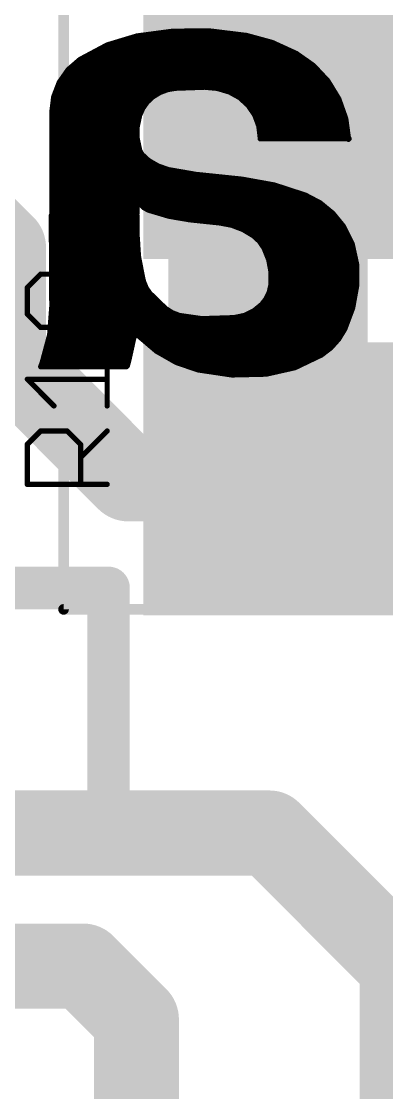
# Model space of a CAD drawing. Extents: x -19 to 88, y -11 to 23.
# Drawn here: x 15.33 to 17.07, y 15.27 to 20.38 of the extents above; entities that cross this region are included whole.
import ezdxf

# ---------------------------------------------------------------- set-up
doc = ezdxf.new("R2010")
doc.units = 0
for name, color, linetype in [('1', 12, 'CONTINUOUS'), ('21', 53, 'CONTINUOUS'), ('22', 53, 'CONTINUOUS'), ('23', 53, 'CONTINUOUS'), ('25', 253, 'CONTINUOUS'), ('29', 253, 'CONTINUOUS'), ('31', 253, 'CONTINUOUS'), ('35', 253, 'CONTINUOUS'), ('39', 12, 'CONTINUOUS'), ('51', 53, 'CONTINUOUS')]:
    doc.layers.add(name, color=color, linetype=linetype)

# ---------------------------------------------------------------- blocks, each defined once
blk = doc.blocks.new('RECT')
blk.add_solid([(-0.5, -0.5), (0.5, -0.5), (-0.5, 0.5), (0.5, 0.5)])

msp = doc.modelspace()

# ---------------------------------------------------------------- linework, layer by layer
at = {"layer": '1', "const_width": 0.4064}
for points in [[(16.51, 19.9), (16.51, 21.59)], [(14.644, 19.9), (15.24, 19.304)], [(15.24, 19.304), (15.24, 18.796)], [(15.24, 18.796), (15.836, 18.2)], [(15.836, 18.2), (16.51, 18.2)], [(16.51, 18.2), (19.05, 18.2)], [(16.51, 16.51), (14.605, 16.51)], [(17.145, 15.875), (16.51, 16.51)], [(15.621, 15.875), (13.335, 15.875)], [(15.875, 15.621), (15.621, 15.875)], [(17.145, 14.23), (17.145, 15.875)], [(15.875, 14.23), (15.875, 15.621)]]:
    msp.add_lwpolyline(points, dxfattribs=at)
at = {"layer": '1', "const_width": 0.2032}
for points in [[(16.4084, 19.9, 1), (16.6116, 19.9)], [(15.3416, 19.304, 1), (15.1384, 19.304)], [(15.1682, 19.2322, 1), (15.3118, 19.3758)], [(15.3118, 18.8678, 1), (15.1682, 18.7242)], [(15.1384, 18.796, 1), (15.3416, 18.796)], [(15.836, 18.3016, 1), (15.836, 18.0984)], [(16.51, 18.3016, 1), (16.51, 18.0984)], [(16.51, 18.0984, 1), (16.51, 18.3016)], [(15.7642, 18.1282, 1), (15.9078, 18.2718)], [(16.5818, 16.5818, 1), (16.4382, 16.4382)], [(16.51, 16.4084, 1), (16.51, 16.6116)], [(15.6928, 15.9468, 1), (15.5492, 15.8032)], [(15.621, 15.7734, 1), (15.621, 15.9766)], [(17.2466, 15.875, 1), (17.0434, 15.875)], [(17.0732, 15.8032, 1), (17.2168, 15.9468)], [(15.9766, 15.621, 1), (15.7734, 15.621)], [(15.8032, 15.5492, 1), (15.9468, 15.6928)]]:
    msp.add_lwpolyline(points, format="xyb", dxfattribs=at)
at = {"layer": '22'}
for points, const_width in [([(15.8775, 20.3124), (16.0514, 20.3354)], 0.0254), ([(16.0514, 20.3354), (16.2267, 20.3362)], 0.0254), ([(16.2267, 20.3362), (16.4008, 20.3149)], 0.0254), ([(15.7361, 20.2699), (15.8775, 20.3124)], 0.0254), ([(15.8183, 20.2946), (16.4754, 20.2946)], 0.0254), ([(15.935, 20.32), (16.3592, 20.32)], 0.0254), ([(16.4008, 20.3149), (16.5237, 20.2815)], 0.0254), ([(16.5237, 20.2815), (16.6395, 20.2286)], 0.0254), ([(15.6058, 20.2006), (15.7361, 20.2699)], 0.0254), ([(15.687, 20.2438), (16.6062, 20.2438)], 0.0254), ([(15.7348, 20.2692), (16.5506, 20.2692)], 0.0254), ([(16.6395, 20.2286), (16.7213, 20.1711)], 0.0254), ([(15.5496, 20.1523), (15.6058, 20.2006)], 0.0254), ([(15.597, 20.193), (16.6902, 20.193)], 0.0254), ([(15.6393, 20.2184), (16.654, 20.2184)], 0.0254), ([(15.5069, 20.0918), (15.5496, 20.1523)], 0.0254), ([(15.5425, 20.1422), (16.7484, 20.1422)], 0.0254), ([(15.5674, 20.1676), (16.7246, 20.1676)], 0.0254), ([(16.7213, 20.1711), (16.7896, 20.0982)], 0.0254), ([(15.4802, 20.0227), (15.5069, 20.0918)], 0.0254), ([(15.5067, 20.0914), (16.7937, 20.0914)], 0.0254), ([(15.5246, 20.1168), (16.7721, 20.1168)], 0.0254), ([(16.7896, 20.0982), (16.8416, 20.0128)], 0.0254), ([(15.4711, 19.9492), (15.4802, 20.0227)], 0.0254), ([(15.4871, 20.0406), (15.9828, 20.0406)], 0.0254), ([(15.4969, 20.066), (16.1316, 20.066)], 0.0254), ([(15.9537, 20.0228), (15.9266, 19.9977)], 0.0254), ([(15.9873, 20.0434), (15.9537, 20.0228)], 0.0254), ([(16.0242, 20.0571), (15.9873, 20.0434)], 0.0254), ([(16.063, 20.0635), (16.0242, 20.0571)], 0.0254), ([(16.2001, 20.0685), (16.063, 20.0635)], 0.0254), ([(16.2609, 20.063), (16.2001, 20.0685)], 0.0254), ([(16.2275, 20.066), (16.8092, 20.066)], 0.0254), ([(16.3195, 20.0457), (16.2609, 20.063)], 0.0254), ([(16.3684, 20.0188), (16.3195, 20.0457)], 0.0254), ([(16.3288, 20.0406), (16.8246, 20.0406)], 0.0254), ([(15.4761, 19.9898), (15.921, 19.9898)], 0.0254), ([(15.4793, 20.0152), (15.9455, 20.0152)], 0.0254), ([(15.9266, 19.9977), (15.9052, 19.9677)], 0.0254), ([(16.4096, 19.9812), (16.3684, 20.0188)], 0.0254), ([(16.3724, 20.0152), (16.8401, 20.0152)], 0.0254), ([(16.4002, 19.9898), (16.8497, 19.9898)], 0.0254), ([(16.4408, 19.9349), (16.4096, 19.9812)], 0.0254), ([(16.8416, 20.0128), (16.875, 19.9186)], 0.0254), ([(15.4711, 19.4666), (15.4711, 19.9492)], 0.0254), ([(15.4711, 19.939), (15.8925, 19.939)], 0.0254), ([(15.473, 19.9644), (15.9037, 19.9644)], 0.0254), ([(15.8902, 19.9339), (15.8785, 19.8793)], 0.0254), ([(15.9052, 19.9677), (15.8902, 19.9339)], 0.0254), ([(16.4209, 19.9644), (16.8587, 19.9644)], 0.0254), ([(16.438, 19.939), (16.8678, 19.939)], 0.0254), ([(16.4602, 19.8826), (16.4408, 19.9349)], 0.0254), ([(16.875, 19.9186), (16.8885, 19.8196)], 0.0254), ([(15.4711, 19.9136), (15.8859, 19.9136)], 0.0254), ([(15.4711, 19.8882), (15.8804, 19.8882)], 0.0254), ([(15.8785, 19.8793), (15.8785, 19.8234)], 0.0254), ([(16.4487, 19.9136), (16.8757, 19.9136)], 0.0254), ([(16.4581, 19.8882), (16.8791, 19.8882)], 0.0254), ([(16.4668, 19.8272), (16.4602, 19.8826)], 0.0254), ([(15.4711, 19.8628), (15.8785, 19.8628)], 0.0254), ([(15.4711, 19.8374), (15.8785, 19.8374)], 0.0254), ([(15.8785, 19.8234), (15.8902, 19.7688)], 0.0254), ([(16.4626, 19.8628), (16.8826, 19.8628)], 0.0254), ([(16.4656, 19.8374), (16.8861, 19.8374)], 0.0254), ([(16.4668, 19.8222), (16.4668, 19.8272)], 0.0254), ([(16.891, 19.8222), (16.4668, 19.8222)], 0.0254), ([(16.8885, 19.8196), (16.891, 19.8222)], 0.0254), ([(15.4711, 19.812), (15.881, 19.812)], 0.0254), ([(15.4711, 19.7866), (15.8864, 19.7866)], 0.0254), ([(15.8902, 19.7688), (15.8955, 19.7568)], 0.0254), ([(15.4711, 19.7612), (15.8935, 19.7612)], 0.0254), ([(15.4711, 19.7358), (15.914, 19.7358)], 0.0254), ([(15.8955, 19.7568), (15.9029, 19.746)], 0.0254), ([(15.9029, 19.746), (15.9334, 19.718)], 0.0254), ([(15.9334, 19.718), (15.9784, 19.6921)], 0.0254), ([(15.4711, 19.7104), (15.9466, 19.7104)], 0.0254), ([(15.4711, 19.685), (15.9984, 19.685)], 0.0254), ([(15.9784, 19.6921), (16.0274, 19.6748)], 0.0254), ([(16.0274, 19.6748), (16.1595, 19.652)], 0.0254), ([(15.4711, 19.6596), (16.1155, 19.6596)], 0.0254), ([(15.4711, 19.6342), (16.3313, 19.6342)], 0.0254), ([(16.1595, 19.652), (16.3805, 19.6291)], 0.0254), ([(16.3805, 19.6291), (16.5342, 19.6013)], 0.0254), ([(15.4711, 19.6088), (16.4927, 19.6088)], 0.0254), ([(15.4711, 19.5834), (16.5891, 19.5834)], 0.0254), ([(16.5342, 19.6013), (16.6827, 19.5529)], 0.0254), ([(15.4711, 19.558), (16.667, 19.558)], 0.0254), ([(15.4711, 19.5326), (16.7213, 19.5326)], 0.0254), ([(15.8826, 19.5275), (15.8775, 19.5275)], 0.0254), ([(15.8775, 19.5275), (15.8775, 19.4666)], 0.0254), ([(15.8954, 19.5081), (15.8826, 19.5275)], 0.0254), ([(16.6827, 19.5529), (16.7524, 19.5163)], 0.0254), ([(16.7524, 19.5163), (16.8133, 19.4665)], 0.0254), ([(15.4711, 19.5072), (15.8775, 19.5072)], 0.0254), ([(15.4711, 19.4818), (15.8775, 19.4818)], 0.0254), ([(15.8775, 19.4666), (15.4711, 19.4666)], 0.0254), ([(15.9127, 19.4925), (15.8954, 19.5081)], 0.0254), ([(15.8964, 19.5072), (16.7635, 19.5072)], 0.0254), ([(15.9334, 19.4818), (15.9127, 19.4925)], 0.0254), ([(16.0298, 19.453), (15.9334, 19.4818)], 0.0254), ([(15.9334, 19.4818), (16.7946, 19.4818)], 0.0254), ([(16.8133, 19.4665), (16.8631, 19.4056)], 0.0254), ([(15.4711, 19.0221), (15.4686, 19.4564)], 0.0254), ([(15.4686, 19.4564), (15.8775, 19.4564)], 0.0254), ([(15.4687, 19.431), (15.8775, 19.431)], 0.0254), ([(15.8775, 19.4564), (15.8775, 19.3726)], 0.0254), ([(16.0186, 19.4564), (16.8216, 19.4564)], 0.0254), ([(16.129, 19.4361), (16.0298, 19.453)], 0.0254), ([(16.2738, 19.4208), (16.129, 19.4361)], 0.0254), ([(16.1773, 19.431), (16.8423, 19.431)], 0.0254), ([(16.3304, 19.41), (16.2738, 19.4208)], 0.0254), ([(16.3843, 19.3895), (16.3304, 19.41)], 0.0254), ([(15.4689, 19.4056), (15.8775, 19.4056)], 0.0254), ([(15.469, 19.3802), (15.8775, 19.3802)], 0.0254), ([(15.8775, 19.3726), (15.8845, 19.2625)], 0.0254), ([(16.3419, 19.4056), (16.8631, 19.4056)], 0.0254), ([(16.4338, 19.3599), (16.3843, 19.3895)], 0.0254), ([(16.3998, 19.3802), (16.8757, 19.3802)], 0.0254), ([(16.4626, 19.3336), (16.4338, 19.3599)], 0.0254), ([(16.8631, 19.4056), (16.906, 19.3194)], 0.0254), ([(15.4692, 19.3548), (15.8786, 19.3548)], 0.0254), ([(15.4693, 19.3294), (15.8803, 19.3294)], 0.0254), ([(16.4394, 19.3548), (16.8884, 19.3548)], 0.0254), ([(16.4846, 19.3015), (16.4626, 19.3336)], 0.0254), ([(16.4655, 19.3294), (16.901, 19.3294)], 0.0254), ([(16.906, 19.3194), (16.9266, 19.2253)], 0.0254), ([(15.4695, 19.304), (15.8819, 19.304)], 0.0254), ([(15.4696, 19.2786), (15.8835, 19.2786)], 0.0254), ([(15.8845, 19.2625), (15.9055, 19.1541)], 0.0254), ([(16.4829, 19.304), (16.9094, 19.304)], 0.0254), ([(16.5076, 19.2449), (16.4846, 19.3015)], 0.0254), ([(16.4939, 19.2786), (16.9149, 19.2786)], 0.0254), ([(15.4698, 19.2532), (15.8863, 19.2532)], 0.0254), ([(15.4699, 19.2278), (15.8912, 19.2278)], 0.0254), ([(15.4701, 19.2024), (15.8962, 19.2024)], 0.0254), ([(16.5042, 19.2532), (16.9205, 19.2532)], 0.0254), ([(16.5187, 19.1848), (16.5076, 19.2449)], 0.0254), ([(16.5108, 19.2278), (16.9261, 19.2278)], 0.0254), ([(16.5155, 19.2024), (16.9267, 19.2024)], 0.0254), ([(16.9266, 19.2253), (16.9269, 19.1192)], 0.0254), ([(15.4702, 19.177), (15.9011, 19.177)], 0.0254), ([(15.4704, 19.1516), (15.9062, 19.1516)], 0.0254), ([(15.9055, 19.1541), (15.9106, 19.1364)], 0.0254), ([(16.5176, 19.1237), (16.5187, 19.1848)], 0.0254), ([(16.5181, 19.1516), (16.9268, 19.1516)], 0.0254), ([(16.5186, 19.177), (16.9267, 19.177)], 0.0254), ([(15.4705, 19.1262), (15.915, 19.1262)], 0.0254), ([(15.4707, 19.1008), (15.9281, 19.1008)], 0.0254), ([(15.9106, 19.1364), (15.9221, 19.1096)], 0.0254), ([(15.9221, 19.1096), (15.9385, 19.0856)], 0.0254), ([(16.5099, 19.0903), (16.5176, 19.1237)], 0.0254), ([(16.5123, 19.1008), (16.9235, 19.1008)], 0.0254), ([(16.5176, 19.1262), (16.9268, 19.1262)], 0.0254), ([(16.9269, 19.1192), (16.908, 19.0147)], 0.0254), ([(15.4708, 19.0754), (15.949, 19.0754)], 0.0254), ([(15.4709, 19.05), (15.9753, 19.05)], 0.0254), ([(15.9385, 19.0856), (16.0147, 19.0119)], 0.0254), ([(16.4744, 19.0322), (16.4953, 19.0594)], 0.0254), ([(16.4881, 19.05), (16.9144, 19.05)], 0.0254), ([(16.4953, 19.0594), (16.5099, 19.0903)], 0.0254), ([(16.5028, 19.0754), (16.919, 19.0754)], 0.0254), ([(15.4608, 18.8866), (15.4711, 19.0221)], 0.0254), ([(15.4694, 18.9992), (16.0348, 18.9992)], 0.0254), ([(15.4711, 19.0246), (16.0016, 19.0246)], 0.0254), ([(16.0147, 19.0119), (16.046, 18.9921)], 0.0254), ([(16.3911, 18.979), (16.436, 19.0006)], 0.0254), ([(16.4331, 18.9992), (16.9022, 18.9992)], 0.0254), ([(16.436, 19.0006), (16.4744, 19.0322)], 0.0254), ([(16.4652, 19.0246), (16.9098, 19.0246)], 0.0254), ([(16.908, 19.0147), (16.8707, 18.9154)], 0.0254), ([(15.4655, 18.9484), (16.8831, 18.9484)], 0.0254), ([(15.4674, 18.9738), (16.1163, 18.9738)], 0.0254), ([(16.046, 18.9921), (16.0807, 18.9789)], 0.0254), ([(16.0807, 18.9789), (16.1874, 18.9636)], 0.0254), ([(16.1874, 18.9636), (16.3424, 18.9687)], 0.0254), ([(16.3424, 18.9687), (16.3911, 18.979)], 0.0254), ([(16.3665, 18.9738), (16.8926, 18.9738)], 0.0254), ([(15.4616, 18.8976), (16.8599, 18.8976)], 0.0254), ([(15.4635, 18.923), (16.8736, 18.923)], 0.0254), ([(16.8707, 18.9154), (16.8415, 18.8671)], 0.0254), ([(15.4254, 18.7554), (15.4608, 18.8866)], 0.0254), ([(15.45, 18.8468), (15.8567, 18.8468)], 0.0254), ([(15.4569, 18.8722), (15.8623, 18.8722)], 0.0254), ([(15.8623, 18.8722), (15.8394, 18.7681)], 0.0254), ([(15.8649, 18.8781), (15.8623, 18.8722)], 0.0254), ([(15.8697, 18.8824), (15.8649, 18.8781)], 0.0254), ([(15.8759, 18.8843), (15.8697, 18.8824)], 0.0254), ([(15.8823, 18.8834), (15.8759, 18.8843)], 0.0254), ([(15.8877, 18.8798), (15.8823, 18.8834)], 0.0254), ([(15.971, 18.809), (15.8877, 18.8798)], 0.0254), ([(15.8966, 18.8722), (16.8446, 18.8722)], 0.0254), ([(15.9265, 18.8468), (16.8233, 18.8468)], 0.0254), ([(16.8415, 18.8671), (16.8038, 18.8251)], 0.0254), ([(15.4363, 18.796), (15.8455, 18.796)], 0.0254), ([(15.4432, 18.8214), (15.8511, 18.8214)], 0.0254), ([(15.9564, 18.8214), (16.7989, 18.8214)], 0.0254), ([(16.0661, 18.755), (15.971, 18.809)], 0.0254), ([(15.9939, 18.796), (16.7656, 18.796)], 0.0254), ([(16.8038, 18.8251), (16.7589, 18.7909)], 0.0254), ([(15.4178, 18.735), (15.4254, 18.7554)], 0.0254), ([(15.4216, 18.7452), (15.8332, 18.7452)], 0.0254), ([(15.4295, 18.7706), (15.8399, 18.7706)], 0.0254), ([(15.8394, 18.7681), (15.8318, 18.7401)], 0.0254), ([(16.0386, 18.7706), (16.7164, 18.7706)], 0.0254), ([(16.1696, 18.7198), (16.0661, 18.755)], 0.0254), ([(16.0949, 18.7452), (16.6631, 18.7452)], 0.0254), ([(16.7589, 18.7909), (16.632, 18.7303)], 0.0254), ([(15.8217, 18.735), (15.4178, 18.735)], 0.0254), ([(15.8259, 18.7347), (15.8217, 18.735)], 0.0254), ([(15.8296, 18.7365), (15.8259, 18.7347)], 0.0254), ([(15.8318, 18.7401), (15.8296, 18.7365)], 0.0254), ([(16.3313, 18.6957), (16.1696, 18.7198)], 0.0254), ([(16.1696, 18.7198), (16.5851, 18.7198)], 0.0254), ([(16.4948, 18.6995), (16.3313, 18.6957)], 0.0254), ([(16.632, 18.7303), (16.4948, 18.6995)], 0.0254), ([(15.2082, 17.6793), (15.742, 17.6793)], 0.2032), ([(15.742, 17.6793), (15.742, 16.6116)], 0.2032), ([(15.742, 16.6116), (15.2082, 16.6116)], 0.2032)]:
    msp.add_lwpolyline(points, dxfattribs=dict(at, const_width=const_width))
for points, const_width in [([(16.0513, 20.3417, 1), (16.0514, 20.329)], 0.0127), ([(16.0522, 20.3291, 1), (16.0505, 20.3417)], 0.0127), ([(16.2275, 20.3425, 1), (16.226, 20.3299)], 0.0127), ([(16.2268, 20.3299, 1), (16.2267, 20.3426)], 0.0127), ([(15.8183, 20.301, 1), (15.8183, 20.2883)], 0.0127), ([(15.8767, 20.3187, 1), (15.8783, 20.3061)], 0.0127), ([(15.8793, 20.3063, 1), (15.8757, 20.3185)], 0.0127), ([(15.935, 20.3264, 1), (15.935, 20.3136)], 0.0127), ([(16.3592, 20.3136, 1), (16.3592, 20.3264)], 0.0127), ([(16.4025, 20.321, 1), (16.3991, 20.3088)], 0.0127), ([(16.4, 20.3086, 1), (16.4016, 20.3212)], 0.0127), ([(16.4754, 20.2883, 1), (16.4754, 20.301)], 0.0127), ([(16.5263, 20.2873, 1), (16.521, 20.2757)], 0.0127), ([(16.522, 20.2754, 1), (16.5253, 20.2876)], 0.0127), ([(15.687, 20.2502, 1), (15.687, 20.2374)], 0.0127), ([(15.7348, 20.2756, 1), (15.7348, 20.2629)], 0.0127), ([(15.7343, 20.276, 1), (15.738, 20.2638)], 0.0127), ([(15.7391, 20.2643, 1), (15.7331, 20.2755)], 0.0127), ([(16.5506, 20.2629, 1), (16.5506, 20.2756)], 0.0127), ([(16.6062, 20.2374, 1), (16.6062, 20.2502)], 0.0127), ([(16.6432, 20.2338, 1), (16.6358, 20.2234)], 0.0127), ([(16.6369, 20.2228, 1), (16.6421, 20.2344)], 0.0127), ([(15.597, 20.1994, 1), (15.597, 20.1867)], 0.0127), ([(15.6028, 20.2062, 1), (15.6088, 20.195)], 0.0127), ([(15.6099, 20.1958, 1), (15.6017, 20.2054)], 0.0127), ([(15.6393, 20.2248, 1), (15.6393, 20.2121)], 0.0127), ([(16.654, 20.2121, 1), (16.654, 20.2248)], 0.0127), ([(16.6902, 20.1867, 1), (16.6902, 20.1994)], 0.0127), ([(15.5425, 20.1486, 1), (15.5425, 20.1359)], 0.0127), ([(15.5455, 20.1571, 1), (15.5538, 20.1475)], 0.0127), ([(15.5548, 20.1486, 1), (15.5444, 20.156)], 0.0127), ([(15.5674, 20.174, 1), (15.5674, 20.1612)], 0.0127), ([(16.7259, 20.1755, 1), (16.7166, 20.1668)], 0.0127), ([(16.7176, 20.1659, 1), (16.7249, 20.1763)], 0.0127), ([(16.7246, 20.1612, 1), (16.7246, 20.174)], 0.0127), ([(16.7484, 20.1359, 1), (16.7484, 20.1486)], 0.0127), ([(15.5067, 20.0978, 1), (15.5067, 20.085)], 0.0127), ([(15.5017, 20.0955, 1), (15.5121, 20.0881)], 0.0127), ([(15.5128, 20.0895, 1), (15.501, 20.0941)], 0.0127), ([(15.5246, 20.1232, 1), (15.5246, 20.1105)], 0.0127), ([(16.7721, 20.1105, 1), (16.7721, 20.1232)], 0.0127), ([(16.795, 20.1015, 1), (16.7842, 20.0949)], 0.0127), ([(16.785, 20.0938, 1), (16.7942, 20.1025)], 0.0127), ([(16.7937, 20.085, 1), (16.7937, 20.0978)], 0.0127), ([(15.4865, 20.0219, 1), (15.4739, 20.0235)], 0.0127), ([(15.4871, 20.047, 1), (15.4871, 20.0343)], 0.0127), ([(15.4969, 20.0724, 1), (15.4969, 20.0597)], 0.0127), ([(15.9504, 20.0282, 1), (15.957, 20.0174)], 0.0127), ([(15.958, 20.0181, 1), (15.9494, 20.0275)], 0.0127), ([(15.9851, 20.0493, 1), (15.9895, 20.0374)], 0.0127), ([(15.9828, 20.0343, 1), (15.9828, 20.047)], 0.0127), ([(15.9906, 20.0379, 1), (15.984, 20.0488)], 0.0127), ([(16.0231, 20.0634, 1), (16.0252, 20.0508)], 0.0127), ([(16.0264, 20.0511, 1), (16.0219, 20.063)], 0.0127), ([(16.0628, 20.0698, 1), (16.0632, 20.0572)], 0.0127), ([(16.064, 20.0572, 1), (16.062, 20.0698)], 0.0127), ([(16.1316, 20.0597, 1), (16.1316, 20.0724)], 0.0127), ([(16.2007, 20.0748, 1), (16.1995, 20.0622)], 0.0127), ([(16.2003, 20.0622, 1), (16.1999, 20.0748)], 0.0127), ([(16.2275, 20.0724, 1), (16.2275, 20.0597)], 0.0127), ([(16.2627, 20.069, 1), (16.2591, 20.0569)], 0.0127), ([(16.2603, 20.0566, 1), (16.2615, 20.0693)], 0.0127), ([(16.3226, 20.0513, 1), (16.3164, 20.0401)], 0.0127), ([(16.3177, 20.0396, 1), (16.3213, 20.0518)], 0.0127), ([(16.3288, 20.047, 1), (16.3288, 20.0343)], 0.0127), ([(16.8092, 20.0597, 1), (16.8092, 20.0724)], 0.0127), ([(16.8246, 20.0343, 1), (16.8246, 20.047)], 0.0127), ([(15.4761, 19.9962, 1), (15.4761, 19.9835)], 0.0127), ([(15.4793, 20.0216, 1), (15.4793, 20.0088)], 0.0127), ([(15.4743, 20.025, 1), (15.4861, 20.0204)], 0.0127), ([(15.9223, 20.0024, 1), (15.9309, 19.993)], 0.0127), ([(15.921, 19.9835, 1), (15.921, 19.9962)], 0.0127), ([(15.9318, 19.994, 1), (15.9215, 20.0014)], 0.0127), ([(15.9455, 20.0088, 1), (15.9455, 20.0216)], 0.0127), ([(16.3727, 20.0235, 1), (16.3641, 20.0141)], 0.0127), ([(16.3653, 20.0133, 1), (16.3715, 20.0244)], 0.0127), ([(16.3724, 20.0216, 1), (16.3724, 20.0088)], 0.0127), ([(16.4002, 19.9962, 1), (16.4002, 19.9835)], 0.0127), ([(16.4149, 19.9847, 1), (16.4043, 19.9776)], 0.0127), ([(16.4053, 19.9765, 1), (16.4139, 19.9859)], 0.0127), ([(16.8475, 20.0149, 1), (16.8356, 20.0107)], 0.0127), ([(16.8361, 20.0095, 1), (16.847, 20.0161)], 0.0127), ([(16.8401, 20.0088, 1), (16.8401, 20.0216)], 0.0127), ([(16.8497, 19.9835, 1), (16.8497, 19.9962)], 0.0127), ([(15.4648, 19.95, 1), (15.4774, 19.9484)], 0.0127), ([(15.4711, 19.9454, 1), (15.4711, 19.9326)], 0.0127), ([(15.4775, 19.9492, 1), (15.4648, 19.9492)], 0.0127), ([(15.473, 19.9708, 1), (15.473, 19.9581)], 0.0127), ([(15.8844, 19.9365, 1), (15.896, 19.9313)], 0.0127), ([(15.8964, 19.9326, 1), (15.884, 19.9352)], 0.0127), ([(15.8925, 19.9326, 1), (15.8925, 19.9454)], 0.0127), ([(15.9, 19.9713, 1), (15.9103, 19.964)], 0.0127), ([(15.911, 19.9651, 1), (15.8994, 19.9702)], 0.0127), ([(15.9037, 19.9581, 1), (15.9037, 19.9708)], 0.0127), ([(16.4209, 19.9708, 1), (16.4209, 19.9581)], 0.0127), ([(16.438, 19.9454, 1), (16.438, 19.9326)], 0.0127), ([(16.4467, 19.9371, 1), (16.4348, 19.9327)], 0.0127), ([(16.4355, 19.9314, 1), (16.4461, 19.9385)], 0.0127), ([(16.8587, 19.9581, 1), (16.8587, 19.9708)], 0.0127), ([(16.8678, 19.9326, 1), (16.8678, 19.9454)], 0.0127), ([(16.8813, 19.9195, 1), (16.8687, 19.9178)], 0.0127), ([(15.4711, 19.92, 1), (15.4711, 19.9073)], 0.0127), ([(15.4711, 19.8946, 1), (15.4711, 19.8819)], 0.0127), ([(15.8723, 19.8806, 1), (15.8847, 19.878)], 0.0127), ([(15.8849, 19.8793, 1), (15.8722, 19.8793)], 0.0127), ([(15.8804, 19.8819, 1), (15.8804, 19.8946)], 0.0127), ([(15.8859, 19.9073, 1), (15.8859, 19.92)], 0.0127), ([(16.4487, 19.92, 1), (16.4487, 19.9073)], 0.0127), ([(16.4581, 19.8946, 1), (16.4581, 19.8819)], 0.0127), ([(16.4665, 19.8834, 1), (16.4539, 19.8819)], 0.0127), ([(16.4543, 19.8804, 1), (16.4662, 19.8848)], 0.0127), ([(16.869, 19.9165, 1), (16.881, 19.9208)], 0.0127), ([(16.8757, 19.9073, 1), (16.8757, 19.92)], 0.0127), ([(16.8791, 19.8819, 1), (16.8791, 19.8946)], 0.0127), ([(15.4711, 19.8692, 1), (15.4711, 19.8564)], 0.0127), ([(15.4711, 19.8438, 1), (15.4711, 19.8311)], 0.0127), ([(15.8847, 19.8247, 1), (15.8723, 19.8221)], 0.0127), ([(15.8722, 19.8234, 1), (15.8849, 19.8234)], 0.0127), ([(15.8785, 19.8564, 1), (15.8785, 19.8692)], 0.0127), ([(15.8785, 19.8311, 1), (15.8785, 19.8438)], 0.0127), ([(16.4626, 19.8692, 1), (16.4626, 19.8564)], 0.0127), ([(16.4656, 19.8438, 1), (16.4656, 19.8311)], 0.0127), ([(16.4732, 19.8272, 1), (16.4604, 19.8272)], 0.0127), ([(16.4604, 19.8222, 1), (16.4732, 19.8222)], 0.0127), ([(16.4668, 19.8286, 1), (16.4668, 19.8159)], 0.0127), ([(16.4605, 19.8265, 1), (16.4731, 19.8279)], 0.0127), ([(16.8839, 19.824, 1), (16.8931, 19.8152)], 0.0127), ([(16.8826, 19.8564, 1), (16.8826, 19.8692)], 0.0127), ([(16.8861, 19.8311, 1), (16.8861, 19.8438)], 0.0127), ([(16.8956, 19.8178, 1), (16.8864, 19.8266)], 0.0127), ([(16.891, 19.8159, 1), (16.891, 19.8286)], 0.0127), ([(15.4711, 19.8184, 1), (15.4711, 19.8056)], 0.0127), ([(15.4711, 19.793, 1), (15.4711, 19.7802)], 0.0127), ([(15.881, 19.8056, 1), (15.881, 19.8184)], 0.0127), ([(15.896, 19.7713, 1), (15.8844, 19.7663)], 0.0127), ([(15.8864, 19.7802, 1), (15.8864, 19.793)], 0.0127), ([(16.8822, 19.8187, 1), (16.8948, 19.8205)], 0.0127), ([(15.4711, 19.7422, 1), (15.4711, 19.7294)], 0.0127), ([(15.4711, 19.7676, 1), (15.4711, 19.7549)], 0.0127), ([(15.884, 19.7675, 1), (15.8964, 19.7701)], 0.0127), ([(15.9007, 19.7604, 1), (15.8902, 19.7532)], 0.0127), ([(15.8896, 19.7542, 1), (15.9013, 19.7593)], 0.0127), ([(15.8935, 19.7549, 1), (15.8935, 19.7676)], 0.0127), ([(15.9072, 19.7507, 1), (15.8986, 19.7413)], 0.0127), ([(15.8977, 19.7424, 1), (15.9081, 19.7496)], 0.0127), ([(15.914, 19.7294, 1), (15.914, 19.7422)], 0.0127), ([(15.9366, 19.7235, 1), (15.9302, 19.7125)], 0.0127), ([(15.9291, 19.7133, 1), (15.9377, 19.7227)], 0.0127), ([(15.4711, 19.7168, 1), (15.4711, 19.704)], 0.0127), ([(15.4711, 19.6914, 1), (15.4711, 19.6787)], 0.0127), ([(15.9466, 19.704, 1), (15.9466, 19.7168)], 0.0127), ([(15.9805, 19.698, 1), (15.9763, 19.6861)], 0.0127), ([(15.9752, 19.6865, 1), (15.9816, 19.6976)], 0.0127), ([(15.9984, 19.6787, 1), (15.9984, 19.6914)], 0.0127), ([(16.0285, 19.6811, 1), (16.0263, 19.6685)], 0.0127), ([(16.0253, 19.6688, 1), (16.0295, 19.6808)], 0.0127), ([(15.4711, 19.666, 1), (15.4711, 19.6532)], 0.0127), ([(15.4711, 19.6406, 1), (15.4711, 19.6278)], 0.0127), ([(16.1155, 19.6532, 1), (16.1155, 19.666)], 0.0127), ([(16.1602, 19.6583, 1), (16.1588, 19.6457)], 0.0127), ([(16.1584, 19.6457, 1), (16.1606, 19.6583)], 0.0127), ([(16.3313, 19.6278, 1), (16.3313, 19.6406)], 0.0127), ([(16.3816, 19.6353, 1), (16.3794, 19.6229)], 0.0127), ([(16.3798, 19.6228, 1), (16.3812, 19.6354)], 0.0127), ([(15.4711, 19.6152, 1), (15.4711, 19.6025)], 0.0127), ([(15.4711, 19.5898, 1), (15.4711, 19.577)], 0.0127), ([(16.4927, 19.6025, 1), (16.4927, 19.6152)], 0.0127), ([(16.5362, 19.6073, 1), (16.5322, 19.5953)], 0.0127), ([(16.5331, 19.5951, 1), (16.5353, 19.6076)], 0.0127), ([(16.5891, 19.577, 1), (16.5891, 19.5898)], 0.0127), ([(15.4711, 19.5644, 1), (15.4711, 19.5516)], 0.0127), ([(15.4711, 19.539, 1), (15.4711, 19.5263)], 0.0127), ([(15.8775, 19.5339, 1), (15.8775, 19.5211)], 0.0127), ([(15.8839, 19.5275, 1), (15.8712, 19.5275)], 0.0127), ([(15.8879, 19.531, 1), (15.8773, 19.524)], 0.0127), ([(15.8826, 19.5211, 1), (15.8826, 19.5339)], 0.0127), ([(16.667, 19.5516, 1), (16.667, 19.5644)], 0.0127), ([(16.6857, 19.5585, 1), (16.6797, 19.5473)], 0.0127), ([(16.6807, 19.5469, 1), (16.6847, 19.5589)], 0.0127), ([(16.7213, 19.5263, 1), (16.7213, 19.539)], 0.0127), ([(16.7564, 19.5212, 1), (16.7483, 19.5114)], 0.0127), ([(16.7494, 19.5107, 1), (16.7553, 19.5219)], 0.0127), ([(15.4711, 19.5136, 1), (15.4711, 19.5008)], 0.0127), ([(15.4711, 19.4882, 1), (15.4711, 19.4754)], 0.0127), ([(15.4711, 19.473, 1), (15.4711, 19.4602)], 0.0127), ([(15.4648, 19.4666, 1), (15.4775, 19.4666)], 0.0127), ([(15.8712, 19.4666, 1), (15.8839, 19.4666)], 0.0127), ([(15.8775, 19.5008, 1), (15.8775, 19.5136)], 0.0127), ([(15.8775, 19.4754, 1), (15.8775, 19.4882)], 0.0127), ([(15.8775, 19.4602, 1), (15.8775, 19.473)], 0.0127), ([(15.8997, 19.5128, 1), (15.8912, 19.5033)], 0.0127), ([(15.8964, 19.5136, 1), (15.8964, 19.5008)], 0.0127), ([(15.8901, 19.5046, 1), (15.9007, 19.5116)], 0.0127), ([(15.9156, 19.4981, 1), (15.9098, 19.4869)], 0.0127), ([(15.9085, 19.4878, 1), (15.917, 19.4972)], 0.0127), ([(15.9334, 19.4882, 1), (15.9334, 19.4754)], 0.0127), ([(15.9352, 19.4879, 1), (15.9316, 19.4757)], 0.0127), ([(15.9305, 19.4762, 1), (15.9363, 19.4874)], 0.0127), ([(16.7635, 19.5008, 1), (16.7635, 19.5136)], 0.0127), ([(16.7946, 19.4754, 1), (16.7946, 19.4882)], 0.0127), ([(16.8182, 19.4706, 1), (16.8084, 19.4625)], 0.0127), ([(16.8093, 19.4616, 1), (16.8173, 19.4715)], 0.0127), ([(15.4686, 19.4628, 1), (15.4686, 19.4501)], 0.0127), ([(15.4749, 19.4564, 1), (15.4623, 19.4564)], 0.0127), ([(15.4687, 19.4374, 1), (15.4687, 19.4246)], 0.0127), ([(15.8839, 19.4564, 1), (15.8712, 19.4564)], 0.0127), ([(15.8775, 19.4501, 1), (15.8775, 19.4628)], 0.0127), ([(15.8775, 19.4246, 1), (15.8775, 19.4374)], 0.0127), ([(16.0186, 19.4628, 1), (16.0186, 19.4501)], 0.0127), ([(16.0309, 19.4593, 1), (16.0288, 19.4468)], 0.0127), ([(16.028, 19.447, 1), (16.0316, 19.4591)], 0.0127), ([(16.1297, 19.4424, 1), (16.1283, 19.4298)], 0.0127), ([(16.1279, 19.4298, 1), (16.1301, 19.4424)], 0.0127), ([(16.1773, 19.4374, 1), (16.1773, 19.4246)], 0.0127), ([(16.275, 19.427, 1), (16.2726, 19.4146)], 0.0127), ([(16.2731, 19.4145, 1), (16.2745, 19.4271)], 0.0127), ([(16.3327, 19.4159, 1), (16.3282, 19.404)], 0.0127), ([(16.3292, 19.4037, 1), (16.3316, 19.4162)], 0.0127), ([(16.8216, 19.4501, 1), (16.8216, 19.4628)], 0.0127), ([(16.8423, 19.4246, 1), (16.8423, 19.4374)], 0.0127), ([(15.4689, 19.412, 1), (15.4689, 19.3992)], 0.0127), ([(15.469, 19.3866, 1), (15.469, 19.3739)], 0.0127), ([(15.8838, 19.373, 1), (15.8712, 19.3722)], 0.0127), ([(15.8712, 19.3726, 1), (15.8839, 19.3726)], 0.0127), ([(15.8775, 19.3992, 1), (15.8775, 19.412)], 0.0127), ([(15.8775, 19.3739, 1), (15.8775, 19.3866)], 0.0127), ([(16.3419, 19.412, 1), (16.3419, 19.3992)], 0.0127), ([(16.3876, 19.3949, 1), (16.381, 19.384)], 0.0127), ([(16.382, 19.3835, 1), (16.3866, 19.3954)], 0.0127), ([(16.3998, 19.3866, 1), (16.3998, 19.3739)], 0.0127), ([(16.4381, 19.3646, 1), (16.4295, 19.3552)], 0.0127), ([(16.4305, 19.3544, 1), (16.4371, 19.3654)], 0.0127), ([(16.8688, 19.4084, 1), (16.8574, 19.4028)], 0.0127), ([(16.8582, 19.4016, 1), (16.868, 19.4096)], 0.0127), ([(16.8631, 19.3992, 1), (16.8631, 19.412)], 0.0127), ([(16.8757, 19.3739, 1), (16.8757, 19.3866)], 0.0127), ([(15.4692, 19.3612, 1), (15.4692, 19.3484)], 0.0127), ([(15.4693, 19.3358, 1), (15.4693, 19.323)], 0.0127), ([(15.8786, 19.3484, 1), (15.8786, 19.3612)], 0.0127), ([(15.8803, 19.323, 1), (15.8803, 19.3358)], 0.0127), ([(16.4394, 19.3612, 1), (16.4394, 19.3484)], 0.0127), ([(16.4678, 19.3372, 1), (16.4573, 19.33)], 0.0127), ([(16.4583, 19.3289, 1), (16.4668, 19.3383)], 0.0127), ([(16.4655, 19.3358, 1), (16.4655, 19.323)], 0.0127), ([(16.8884, 19.3484, 1), (16.8884, 19.3612)], 0.0127), ([(16.9122, 19.3207, 1), (16.8998, 19.318)], 0.0127), ([(16.9003, 19.3165, 1), (16.9117, 19.3222)], 0.0127), ([(16.901, 19.323, 1), (16.901, 19.3358)], 0.0127), ([(15.4695, 19.3104, 1), (15.4695, 19.2977)], 0.0127), ([(15.4696, 19.285, 1), (15.4696, 19.2722)], 0.0127), ([(15.8908, 19.2637, 1), (15.8783, 19.2612)], 0.0127), ([(15.8782, 19.2621, 1), (15.8909, 19.2629)], 0.0127), ([(15.8819, 19.2977, 1), (15.8819, 19.3104)], 0.0127), ([(15.8835, 19.2722, 1), (15.8835, 19.285)], 0.0127), ([(16.4829, 19.3104, 1), (16.4829, 19.2977)], 0.0127), ([(16.4905, 19.3039, 1), (16.4787, 19.2991)], 0.0127), ([(16.4794, 19.2979, 1), (16.4898, 19.3051)], 0.0127), ([(16.4939, 19.285, 1), (16.4939, 19.2722)], 0.0127), ([(16.9094, 19.2977, 1), (16.9094, 19.3104)], 0.0127), ([(16.9149, 19.2722, 1), (16.9149, 19.285)], 0.0127), ([(15.4698, 19.2596, 1), (15.4698, 19.2468)], 0.0127), ([(15.4699, 19.2342, 1), (15.4699, 19.2215)], 0.0127), ([(15.4701, 19.2088, 1), (15.4701, 19.196)], 0.0127), ([(15.8863, 19.2468, 1), (15.8863, 19.2596)], 0.0127), ([(15.8912, 19.2215, 1), (15.8912, 19.2342)], 0.0127), ([(15.8962, 19.196, 1), (15.8962, 19.2088)], 0.0127), ([(16.5042, 19.2596, 1), (16.5042, 19.2468)], 0.0127), ([(16.5138, 19.246, 1), (16.5013, 19.2437)], 0.0127), ([(16.5017, 19.2425, 1), (16.5135, 19.2473)], 0.0127), ([(16.5108, 19.2342, 1), (16.5108, 19.2215)], 0.0127), ([(16.5155, 19.2088, 1), (16.5155, 19.196)], 0.0127), ([(16.9329, 19.2253, 1), (16.9203, 19.2253)], 0.0127), ([(16.9204, 19.2239, 1), (16.9328, 19.2267)], 0.0127), ([(16.9205, 19.2468, 1), (16.9205, 19.2596)], 0.0127), ([(16.9261, 19.2215, 1), (16.9261, 19.2342)], 0.0127), ([(16.9267, 19.196, 1), (16.9267, 19.2088)], 0.0127), ([(15.4702, 19.1834, 1), (15.4702, 19.1706)], 0.0127), ([(15.4704, 19.158, 1), (15.4704, 19.1453)], 0.0127), ([(15.9116, 19.1559, 1), (15.8994, 19.1523)], 0.0127), ([(15.9011, 19.1706, 1), (15.9011, 19.1834)], 0.0127), ([(15.9062, 19.1453, 1), (15.9062, 19.158)], 0.0127), ([(16.5181, 19.158, 1), (16.5181, 19.1453)], 0.0127), ([(16.5186, 19.1834, 1), (16.5186, 19.1706)], 0.0127), ([(16.5251, 19.1847, 1), (16.5124, 19.1849)], 0.0127), ([(16.5125, 19.1836, 1), (16.525, 19.186)], 0.0127), ([(16.9267, 19.1706, 1), (16.9267, 19.1834)], 0.0127), ([(16.9268, 19.1453, 1), (16.9268, 19.158)], 0.0127), ([(15.4705, 19.1326, 1), (15.4705, 19.1198)], 0.0127), ([(15.4707, 19.1072, 1), (15.4707, 19.0944)], 0.0127), ([(15.8993, 19.1529, 1), (15.9117, 19.1553)], 0.0127), ([(15.9164, 19.1389, 1), (15.9048, 19.1339)], 0.0127), ([(15.9045, 19.1346, 1), (15.9167, 19.1382)], 0.0127), ([(15.915, 19.1198, 1), (15.915, 19.1326)], 0.0127), ([(15.9273, 19.1132, 1), (15.9168, 19.106)], 0.0127), ([(15.9162, 19.1071, 1), (15.9279, 19.1121)], 0.0127), ([(15.9281, 19.0944, 1), (15.9281, 19.1072)], 0.0127), ([(16.5123, 19.1072, 1), (16.5123, 19.0944)], 0.0127), ([(16.5176, 19.1326, 1), (16.5176, 19.1198)], 0.0127), ([(16.5113, 19.1238, 1), (16.5239, 19.1236)], 0.0127), ([(16.5238, 19.1223, 1), (16.5114, 19.1251)], 0.0127), ([(16.9331, 19.1181, 1), (16.9206, 19.1203)], 0.0127), ([(16.9205, 19.1192, 1), (16.9332, 19.1192)], 0.0127), ([(16.9235, 19.0944, 1), (16.9235, 19.1072)], 0.0127), ([(16.9268, 19.1198, 1), (16.9268, 19.1326)], 0.0127), ([(15.4708, 19.0818, 1), (15.4708, 19.0691)], 0.0127), ([(15.4709, 19.0564, 1), (15.4709, 19.0436)], 0.0127), ([(15.9429, 19.0902, 1), (15.9341, 19.081)], 0.0127), ([(15.9333, 19.082, 1), (15.9437, 19.0892)], 0.0127), ([(15.949, 19.0691, 1), (15.949, 19.0818)], 0.0127), ([(15.9753, 19.0436, 1), (15.9753, 19.0564)], 0.0127), ([(16.4881, 19.0564, 1), (16.4881, 19.0436)], 0.0127), ([(16.4895, 19.0621, 1), (16.501, 19.0566)], 0.0127), ([(16.5003, 19.0555, 1), (16.4902, 19.0632)], 0.0127), ([(16.5028, 19.0818, 1), (16.5028, 19.0691)], 0.0127), ([(16.5037, 19.0918, 1), (16.5161, 19.0889)], 0.0127), ([(16.5156, 19.0876, 1), (16.5042, 19.093)], 0.0127), ([(16.9144, 19.0436, 1), (16.9144, 19.0564)], 0.0127), ([(16.919, 19.0691, 1), (16.919, 19.0818)], 0.0127), ([(15.4694, 19.0056, 1), (15.4694, 18.9929)], 0.0127), ([(15.4711, 19.031, 1), (15.4711, 19.0182)], 0.0127), ([(15.4774, 19.0216, 1), (15.4648, 19.0226)], 0.0127), ([(15.4648, 19.0221, 1), (15.4774, 19.0221)], 0.0127), ([(16.0016, 19.0182, 1), (16.0016, 19.031)], 0.0127), ([(16.0181, 19.0173, 1), (16.0113, 19.0065)], 0.0127), ([(16.0103, 19.0073, 1), (16.0191, 19.0165)], 0.0127), ([(16.0348, 18.9929, 1), (16.0348, 19.0056)], 0.0127), ([(16.4331, 19.0056, 1), (16.4331, 18.9929)], 0.0127), ([(16.4319, 19.0055, 1), (16.44, 18.9957)], 0.0127), ([(16.4387, 18.9949, 1), (16.4332, 19.0063)], 0.0127), ([(16.4652, 19.031, 1), (16.4652, 19.0182)], 0.0127), ([(16.4694, 19.0361, 1), (16.4794, 19.0283)], 0.0127), ([(16.4784, 19.0273, 1), (16.4704, 19.0371)], 0.0127), ([(16.9018, 19.0159, 1), (16.9143, 19.0136)], 0.0127), ([(16.914, 19.0125, 1), (16.9021, 19.017)], 0.0127), ([(16.9022, 18.9929, 1), (16.9022, 19.0056)], 0.0127), ([(16.9098, 19.0182, 1), (16.9098, 19.031)], 0.0127), ([(15.4655, 18.9548, 1), (15.4655, 18.942)], 0.0127), ([(15.4674, 18.9802, 1), (15.4674, 18.9674)], 0.0127), ([(16.0483, 18.998, 1), (16.0438, 18.9861)], 0.0127), ([(16.0426, 18.9867, 1), (16.0494, 18.9974)], 0.0127), ([(16.0816, 18.9852, 1), (16.0798, 18.9726)], 0.0127), ([(16.0784, 18.973, 1), (16.083, 18.9848)], 0.0127), ([(16.1163, 18.9674, 1), (16.1163, 18.9802)], 0.0127), ([(16.1872, 18.9699, 1), (16.1876, 18.9573)], 0.0127), ([(16.1865, 18.9573, 1), (16.1883, 18.9699)], 0.0127), ([(16.3411, 18.9749, 1), (16.3437, 18.9625)], 0.0127), ([(16.3426, 18.9624, 1), (16.3422, 18.975)], 0.0127), ([(16.3665, 18.9802, 1), (16.3665, 18.9674)], 0.0127), ([(16.3883, 18.9847, 1), (16.3939, 18.9733)], 0.0127), ([(16.3924, 18.9728, 1), (16.3898, 18.9852)], 0.0127), ([(16.8831, 18.942, 1), (16.8831, 18.9548)], 0.0127), ([(16.8926, 18.9674, 1), (16.8926, 18.9802)], 0.0127), ([(15.4616, 18.904, 1), (15.4616, 18.8912)], 0.0127), ([(15.4635, 18.9294, 1), (15.4635, 18.9167)], 0.0127), ([(16.8599, 18.8912, 1), (16.8599, 18.904)], 0.0127), ([(16.8648, 18.9176, 1), (16.8766, 18.9132)], 0.0127), ([(16.8761, 18.9121, 1), (16.8653, 18.9187)], 0.0127), ([(16.8736, 18.9167, 1), (16.8736, 18.9294)], 0.0127), ([(15.45, 18.8532, 1), (15.45, 18.8405)], 0.0127), ([(15.4569, 18.8786, 1), (15.4569, 18.8658)], 0.0127), ([(15.4544, 18.8871, 1), (15.4671, 18.8861)], 0.0127), ([(15.4669, 18.885, 1), (15.4546, 18.8883)], 0.0127), ([(15.8565, 18.8747, 1), (15.8681, 18.8697)], 0.0127), ([(15.8685, 18.8708, 1), (15.8561, 18.8736)], 0.0127), ([(15.8567, 18.8405, 1), (15.8567, 18.8532)], 0.0127), ([(15.8606, 18.8829, 1), (15.8691, 18.8734)], 0.0127), ([(15.8707, 18.8756, 1), (15.859, 18.8807)], 0.0127), ([(15.8623, 18.8658, 1), (15.8623, 18.8786)], 0.0127), ([(15.8679, 18.8885, 1), (15.8715, 18.8764)], 0.0127), ([(15.8739, 18.8777, 1), (15.8655, 18.8872)], 0.0127), ([(15.8768, 18.8906, 1), (15.875, 18.878)], 0.0127), ([(15.8777, 18.8782, 1), (15.8741, 18.8904)], 0.0127), ([(15.8858, 18.8887, 1), (15.8788, 18.8781)], 0.0127), ([(15.8814, 18.8771, 1), (15.8832, 18.8896)], 0.0127), ([(15.8918, 18.8846, 1), (15.8836, 18.875)], 0.0127), ([(15.8842, 18.8745, 1), (15.8912, 18.8851)], 0.0127), ([(15.8966, 18.8786, 1), (15.8966, 18.8658)], 0.0127), ([(15.9265, 18.8532, 1), (15.9265, 18.8405)], 0.0127), ([(16.8233, 18.8405, 1), (16.8233, 18.8532)], 0.0127), ([(16.8361, 18.8704, 1), (16.8469, 18.8638)], 0.0127), ([(16.8462, 18.8629, 1), (16.8368, 18.8713)], 0.0127), ([(16.8446, 18.8658, 1), (16.8446, 18.8786)], 0.0127), ([(15.4363, 18.8024, 1), (15.4363, 18.7896)], 0.0127), ([(15.4432, 18.8278, 1), (15.4432, 18.815)], 0.0127), ([(15.8455, 18.7896, 1), (15.8455, 18.8024)], 0.0127), ([(15.8511, 18.815, 1), (15.8511, 18.8278)], 0.0127), ([(15.9564, 18.8278, 1), (15.9564, 18.815)], 0.0127), ([(15.9741, 18.8145, 1), (15.9679, 18.8034)], 0.0127), ([(15.9669, 18.8041, 1), (15.9751, 18.8138)], 0.0127), ([(15.9939, 18.8024, 1), (15.9939, 18.7896)], 0.0127), ([(16.7656, 18.7896, 1), (16.7656, 18.8024)], 0.0127), ([(16.7991, 18.8294, 1), (16.8085, 18.8209)], 0.0127), ([(16.7989, 18.815, 1), (16.7989, 18.8278)], 0.0127), ([(16.8076, 18.8201, 1), (16.7999, 18.8302)], 0.0127), ([(15.4216, 18.7516, 1), (15.4216, 18.7388)], 0.0127), ([(15.4193, 18.7571, 1), (15.4315, 18.7537)], 0.0127), ([(15.4314, 18.7532, 1), (15.4194, 18.7576)], 0.0127), ([(15.4295, 18.777, 1), (15.4295, 18.7643)], 0.0127), ([(15.8332, 18.7695, 1), (15.8456, 18.7667)], 0.0127), ([(15.8332, 18.7388, 1), (15.8332, 18.7516)], 0.0127), ([(15.8455, 18.7664, 1), (15.8333, 18.7698)], 0.0127), ([(15.8399, 18.7643, 1), (15.8399, 18.777)], 0.0127), ([(16.0386, 18.777, 1), (16.0386, 18.7643)], 0.0127), ([(16.0681, 18.761, 1), (16.064, 18.749)], 0.0127), ([(16.0629, 18.7495, 1), (16.0692, 18.7605)], 0.0127), ([(16.0949, 18.7516, 1), (16.0949, 18.7388)], 0.0127), ([(16.6631, 18.7388, 1), (16.6631, 18.7516)], 0.0127), ([(16.7164, 18.7643, 1), (16.7164, 18.777)], 0.0127), ([(16.7551, 18.796, 1), (16.7627, 18.7858)], 0.0127), ([(16.7616, 18.7852, 1), (16.7562, 18.7966)], 0.0127), ([(15.4178, 18.7414, 1), (15.4178, 18.7286)], 0.0127), ([(15.4118, 18.7372, 1), (15.4238, 18.7328)], 0.0127), ([(15.8222, 18.7413, 1), (15.8212, 18.7287)], 0.0127), ([(15.823, 18.7403, 1), (15.8287, 18.729)], 0.0127), ([(15.8217, 18.7286, 1), (15.8217, 18.7414)], 0.0127), ([(15.8242, 18.7399, 1), (15.835, 18.7332)], 0.0127), ([(15.8253, 18.7283, 1), (15.8264, 18.741)], 0.0127), ([(15.8257, 18.7418, 1), (15.8379, 18.7384)], 0.0127), ([(15.8372, 18.7368, 1), (15.8264, 18.7434)], 0.0127), ([(15.8325, 18.7309, 1), (15.8267, 18.7422)], 0.0127), ([(16.1696, 18.7262, 1), (16.1696, 18.7134)], 0.0127), ([(16.1705, 18.7261, 1), (16.1687, 18.7135)], 0.0127), ([(16.1676, 18.7138, 1), (16.1716, 18.7258)], 0.0127), ([(16.3312, 18.702, 1), (16.3315, 18.6893)], 0.0127), ([(16.3304, 18.6894, 1), (16.3323, 18.702)], 0.0127), ([(16.4934, 18.7057, 1), (16.4962, 18.6933)], 0.0127), ([(16.4949, 18.6932, 1), (16.4947, 18.7058)], 0.0127), ([(16.5851, 18.7134, 1), (16.5851, 18.7262)], 0.0127), ([(16.6293, 18.7361, 1), (16.6347, 18.7246)], 0.0127), ([(16.6334, 18.7241, 1), (16.6306, 18.7365)], 0.0127), ([(15.7928, 17.6793, 1), (15.6912, 17.6793)], 0.1016), ([(15.742, 17.6285, 1), (15.742, 17.7301)], 0.1016), ([(15.742, 16.5608, 1), (15.742, 16.6624)], 0.1016), ([(15.6912, 16.6116, 1), (15.7928, 16.6116)], 0.1016)]:
    msp.add_lwpolyline(points, format="xyb", dxfattribs=dict(at, const_width=const_width))
at = {"layer": '23'}
msp.add_point((16.51, 19.05), dxfattribs=at)
at = {"layer": '25', "const_width": 0.0254}
for points in [[(15.354, 19.1128), (15.4175, 19.1763)], [(15.4175, 19.1763), (15.4811, 19.1763)], [(15.4811, 19.1763), (15.5446, 19.1128)], [(15.5446, 19.1128), (15.6082, 19.1763)], [(15.6082, 19.1763), (15.6717, 19.1763)], [(15.6717, 19.1763), (15.7353, 19.1128)], [(15.354, 18.9857), (15.354, 19.1128)], [(15.5446, 18.9857), (15.5446, 19.1128)], [(15.7353, 19.1128), (15.7353, 18.9857)], [(15.4175, 18.9221), (15.354, 18.9857)], [(15.5446, 18.9857), (15.4811, 18.9221)], [(15.6082, 18.9221), (15.5446, 18.9857)], [(15.7353, 18.9857), (15.6717, 18.9221)], [(15.4811, 18.9221), (15.4175, 18.9221)], [(15.6717, 18.9221), (15.6082, 18.9221)], [(15.7353, 18.5479), (15.7353, 18.8021)], [(15.4811, 18.5479), (15.354, 18.675)], [(15.354, 18.675), (15.7353, 18.675)], [(15.354, 18.3644), (15.4175, 18.4279)], [(15.4175, 18.4279), (15.5446, 18.4279)], [(15.5446, 18.4279), (15.6082, 18.3644)], [(15.6082, 18.3008), (15.7353, 18.4279)], [(15.354, 18.1737), (15.354, 18.3644)], [(15.6082, 18.3644), (15.6082, 18.1737)], [(15.7353, 18.1737), (15.354, 18.1737)]]:
    msp.add_lwpolyline(points, dxfattribs=at)
at = {"layer": '25', "const_width": 0.0127}
for points in [[(15.4175, 19.1827, 1), (15.4175, 19.17)], [(15.422, 19.1718, 1), (15.413, 19.1808)], [(15.4856, 19.1808, 1), (15.4766, 19.1718)], [(15.4811, 19.17, 1), (15.4811, 19.1827)], [(15.6082, 19.1827, 1), (15.6082, 19.17)], [(15.6127, 19.1718, 1), (15.6037, 19.1808)], [(15.6762, 19.1808, 1), (15.6673, 19.1718)], [(15.6717, 19.17, 1), (15.6717, 19.1827)], [(15.3603, 19.1128, 1), (15.3476, 19.1128)], [(15.3495, 19.1173, 1), (15.3585, 19.1083)], [(15.5401, 19.1173, 1), (15.5491, 19.1083)], [(15.551, 19.1128, 1), (15.5383, 19.1128)], [(15.5401, 19.1083, 1), (15.5491, 19.1173)], [(15.7416, 19.1128, 1), (15.729, 19.1128)], [(15.7308, 19.1083, 1), (15.7398, 19.1173)], [(15.3585, 18.9902, 1), (15.3495, 18.9812)], [(15.3476, 18.9857, 1), (15.3603, 18.9857)], [(15.5491, 18.9902, 1), (15.5401, 18.9812)], [(15.5383, 18.9857, 1), (15.551, 18.9857)], [(15.5491, 18.9812, 1), (15.5401, 18.9902)], [(15.729, 18.9857, 1), (15.7416, 18.9857)], [(15.7398, 18.9812, 1), (15.7308, 18.9902)], [(15.4175, 18.9285, 1), (15.4175, 18.9158)], [(15.413, 18.9176, 1), (15.422, 18.9266)], [(15.4766, 18.9266, 1), (15.4856, 18.9176)], [(15.4811, 18.9158, 1), (15.4811, 18.9285)], [(15.6082, 18.9285, 1), (15.6082, 18.9158)], [(15.6037, 18.9176, 1), (15.6127, 18.9266)], [(15.6673, 18.9266, 1), (15.6762, 18.9176)], [(15.6717, 18.9158, 1), (15.6717, 18.9285)], [(15.7416, 18.8021, 1), (15.729, 18.8021)], [(15.3585, 18.6795, 1), (15.3495, 18.6705)], [(15.354, 18.6814, 1), (15.354, 18.6687)], [(15.7353, 18.6687, 1), (15.7353, 18.6814)], [(15.4766, 18.5434, 1), (15.4856, 18.5524)], [(15.729, 18.5479, 1), (15.7416, 18.5479)], [(15.4175, 18.4343, 1), (15.4175, 18.4216)], [(15.422, 18.4234, 1), (15.413, 18.4324)], [(15.5491, 18.4324, 1), (15.5401, 18.4234)], [(15.5446, 18.4216, 1), (15.5446, 18.4343)], [(15.7398, 18.4234, 1), (15.7308, 18.4324)], [(15.3603, 18.3644, 1), (15.3476, 18.3644)], [(15.3495, 18.3689, 1), (15.3585, 18.3599)], [(15.6145, 18.3644, 1), (15.6018, 18.3644)], [(15.6037, 18.3599, 1), (15.6127, 18.3689)], [(15.6037, 18.3053, 1), (15.6127, 18.2963)], [(15.354, 18.1801, 1), (15.354, 18.1673)], [(15.3476, 18.1737, 1), (15.3603, 18.1737)], [(15.6018, 18.1737, 1), (15.6145, 18.1737)], [(15.7353, 18.1673, 1), (15.7353, 18.1801)]]:
    msp.add_lwpolyline(points, format="xyb", dxfattribs=at)
at = {"layer": '39', "const_width": 0.0508}
for points in [[(15.527, 17.577), (15.527, 20.523)], [(17.493, 17.577), (15.527, 17.577)]]:
    msp.add_lwpolyline(points, dxfattribs=at)
at = {"layer": '39', "const_width": 0.0254}
for points in [[(15.527, 17.5897, 1), (15.527, 17.5643)], [(15.5143, 17.577, 1), (15.5397, 17.577)]]:
    msp.add_lwpolyline(points, format="xyb", dxfattribs=at)
at = {"layer": '51', "const_width": 0.1016}
for points in [[(16.078, 18.694), (16.078, 19.406)], [(16.929, 18.694), (16.929, 19.406)]]:
    msp.add_lwpolyline(points, dxfattribs=at)
at = {"layer": '51', "const_width": 0.0508}
for points in [[(16.1034, 19.406, 1), (16.0526, 19.406)], [(16.9544, 19.406, 1), (16.9036, 19.406)], [(16.0526, 18.694, 1), (16.1034, 18.694)], [(16.9036, 18.694, 1), (16.9544, 18.694)]]:
    msp.add_lwpolyline(points, format="xyb", dxfattribs=at)

# ---------------------------------------------------------------- block references
at = {"layer": '1', "xscale": 1.1, "rotation": 90}
for p in [(16.51, 19.9), (16.51, 18.2)]:
    msp.add_blockref('RECT', p, dxfattribs=at)
at = {"layer": '21', "xscale": 0.4572, "yscale": 0.762, "rotation": 90}
msp.add_blockref('RECT', (16.51, 19.05), dxfattribs=at)
at = {"layer": '29', "xscale": 1.3032, "yscale": 1.2032, "rotation": 90}
for p in [(16.51, 19.9), (16.51, 18.2)]:
    msp.add_blockref('RECT', p, dxfattribs=at)
at = {"layer": '31', "xscale": 1.1, "rotation": 90}
for p in [(16.51, 19.9), (16.51, 18.2)]:
    msp.add_blockref('RECT', p, dxfattribs=at)
at = {"layer": '35', "xscale": 0.3998, "yscale": 0.6, "rotation": 90}
msp.add_blockref('RECT', (16.51, 19.05), dxfattribs=at)
at = {"layer": '51', "xscale": 0.5001, "yscale": 0.95, "rotation": 90}
for p in [(16.5049, 19.6303), (16.5049, 18.4619)]:
    msp.add_blockref('RECT', p, dxfattribs=at)

doc.saveas('drawing.dxf')
